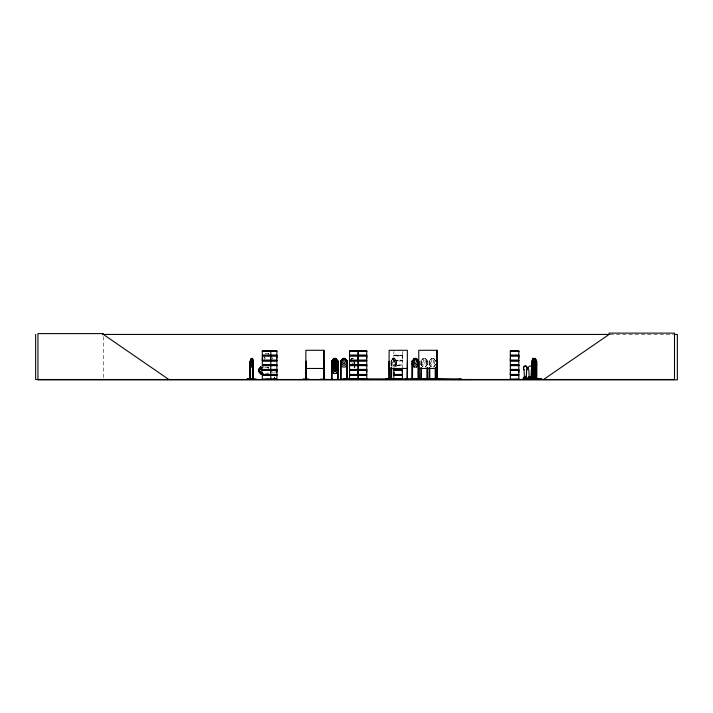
<?xml version="1.0" encoding="UTF-8"?>
<svg xmlns="http://www.w3.org/2000/svg" width="713" height="713" viewBox="0 0 713 713"><rect width="100%" height="100%" fill="white"/><g stroke="black" fill="none" stroke-linecap="round" stroke-linejoin="round"><path stroke-width="0.53" stroke-dasharray="3.56 2.67" d="M393.879 361.001L402.471 360.6L393.808 360.448L393.879 358.069M402.364 358.069L402.364 355.19L393.87 355.163L393.879 351.366M393.879 355.163L402.417 355.413M393.879 360.181L393.861 355.858L402.373 355.983L402.417 360.421M402.364 369.432L402.417 360.725M274.505 378.799L274.648 376.856M391.74 361.197L391.651 366.669M396.071 361.179L395.929 366.669M421.392 361.295L421.463 366.669M429.841 361.224L429.787 366.669M267.651 367.168L268.355 367.765L268.338 367.097M393.87 360.234L402.373 360.154M351.037 361.304L351.803 358.496M394.432 365.199L395.59 363.487L395.59 361.331L394.717 358.496L392.908 358.496L392.07 363.487L393.255 365.199L402.417 365.199M393.817 355.413L393.861 355.832M267.696 373.086L268.382 373.229L262.411 373.157M402.435 355.698L393.826 355.734M352.819 363.71L353.345 362.596M350.154 361.304L351.776 358.416M391.17 366.669L391.089 361.304L392.925 358.416L394.744 358.416L396.535 361.304L396.419 366.669M391.134 361.304L392.952 358.496M397.462 365.653L398.781 365.653M264.327 359.361L265.307 358.033L264.63 358.033A4.777 3.378 -90 0 1 264.746 356.794M271.751 359.361L272.794 358.033L272.125 358.033M425.296 366.99L427.533 364.156L427.604 361.304L425.331 358.416L423.023 358.416L420.75 361.304L420.75 364.183L423.023 367.061L425.331 367.061L427.604 364.183M433.629 366.99L435.857 364.156M435.937 364.183L433.664 367.061L431.356 367.061L429.083 364.183L429.083 361.304L431.356 358.416L433.664 358.416L435.937 361.304M268.355 367.694L262.411 367.712M426.953 361.295L427.515 361.331L427.515 366.669M610.159 334.45L672.947 334.45M351.723 358.416L353.363 358.416M351.75 358.496L353.336 358.496M425.296 358.496L423.059 358.496L421.944 361.331L421.944 363.487L423.442 365.199L424.93 365.199L426.401 363.487L426.401 361.331L425.296 358.496L427.533 361.331M433.629 358.496L431.392 358.496L430.269 361.331L430.269 363.487L431.766 365.199L433.263 365.199L434.734 363.487L434.734 361.331L433.629 358.496L435.857 361.331M352.249 358.871L352.819 358.871M402.373 361.001L393.87 361.001L393.879 367.543M391.642 361.295L391.018 361.331L391.018 366.669M429.725 361.295L429.173 361.331L429.173 366.669M421.463 361.331L420.848 361.331L420.848 366.669M396.428 364.156L394.699 367.061L392.881 367.061L391.089 364.183L392.925 367.061M402.364 364.913L393.879 364.913L393.888 365.644L402.364 365.653M273.079 372.961L273.141 372.961A1.515 1.176 -90 0 1 272.838 371.5M274.746 372.961L274.808 372.961A1.515 1.176 -90 0 0 275.111 371.5M274.14 377.801L274.746 377.801M426.927 361.099L426.9 366.669M268.141 367.765L268.168 367.097M429.155 364.156L431.392 366.99M420.822 364.156L423.059 366.99M394.699 358.416L396.535 361.304L395.786 361.331L395.786 366.669M351.803 362.596L352.302 363.71M402.373 355.163L402.373 351.117M396.268 361.331L396.268 366.669M354.878 361.304L354.824 364.156M354.824 364.53L354.824 367.739M354.655 364.53L354.655 367.739M354.397 362.391L354.397 365.6M354.227 364.53L354.227 367.739M354.103 361.331L354.103 363.487M268.4 353.131L268.4 355.145M268.382 367.168L268.4 369.432M103.403 336.643L103.403 378.398M264.024 358.033A5.722 4.046 -90 0 1 264.166 356.553M265.209 353.987A5.722 4.046 -90 0 1 266.047 353.078M266.314 353.898A4.777 3.378 -90 0 1 268.881 353.416M267.919 367.641L267.919 367.168L267.892 367.641M393.531 358.871L392.961 362.596L394.12 363.71L394.717 361.331L394.12 358.871L393.487 358.871M423.798 358.871L423.067 362.596L423.798 363.71L424.538 363.71L425.304 361.331L424.538 358.871L423.798 358.871M432.123 358.871L431.401 362.596L432.123 363.71L432.871 363.71L433.629 361.331L432.871 358.871L432.123 358.871"/><path stroke-width="1.07" d="M276.902 360.154L262.304 360.154L262.313 358.069M270.797 372.364L270.797 370.27L270.797 374.45M270.797 358.069L270.797 355.983L270.797 360.154M276.894 372.364L276.894 370.27M276.894 358.069L276.894 355.983M349.548 374.45L349.548 370.27L358.051 370.27L358.042 374.45L349.548 374.45L349.557 372.364M349.548 360.154L349.548 355.983L358.051 355.983L358.042 360.154L349.548 360.154L349.557 358.069M358.042 372.364L358.042 370.27M358.042 358.069L358.042 355.983M358.256 374.45L358.256 370.27L366.758 370.27L366.749 374.45L358.256 374.45L358.265 372.364M358.256 360.154L358.256 355.983L366.758 355.983L366.749 360.154L358.256 360.154L358.265 358.069M366.749 372.364L366.749 370.27M366.749 358.069L366.749 355.983M393.879 374.45L393.879 372.364M402.364 372.364L402.364 370.27L393.87 370.27L393.87 374.45L402.373 374.45L402.373 370.27M510.348 374.45L510.348 370.27L518.841 370.27L518.832 374.45L510.348 374.45L510.356 372.364M510.348 360.154L510.348 355.983L518.841 355.983L518.832 360.154L510.348 360.154L510.356 358.069M518.832 372.364L518.832 370.27M518.832 358.069L518.832 355.983M320.315 379.147L327.169 379.441M393.095 379.441L385.867 379.12L398.576 379.45M532.219 361.179L532.29 379.494M250.548 361.179L250.477 379.485M536.167 378.835L536.167 379.494L536.131 361.072L536.755 361.331L536.773 379.494L536.791 378.835M524.492 378.621L524.037 369.869A2.273 1.809 -90 0 1 524.037 366.651A2.273 1.809 -90 0 1 526.595 366.651A2.273 1.809 -90 0 1 526.595 369.869L526.221 378.621L524.411 378.621M526.31 378.621L526.684 369.869A2.273 1.809 -90 0 0 526.684 366.651A2.273 1.809 -90 0 0 524.117 366.651A2.273 1.809 -90 0 0 524.117 369.869L524.037 369.869M530.935 378.621L531.399 369.869A2.273 1.809 -90 0 0 531.399 366.651A2.273 1.809 -90 0 0 528.841 366.651A2.273 1.809 -90 0 0 528.841 369.869L529.215 378.621L531.025 378.621M331.616 361.331L332.294 361.108L332.16 379.494M346.848 361.224L346.661 379.494M411.945 361.331L412.622 361.108L412.497 379.494M336.509 367.578L335.876 367.65L334.852 365.822L333.212 367.667L334.468 365.421L333.265 363.238L334.878 364.976L336.438 363.247L335.253 365.404L336.607 367.453M524.438 377.56L525.401 377.222L524.697 377.569M524.536 377.382C524.608 377.632 525.214 376.883 524.884 377.56M524.358 377.346L524.554 377.4M529.634 377.498L530.124 377.293L529.064 377.4M525.356 377.373L524.625 377.4M530.115 377.222L529.064 377.329L530.133 377.293M262.241 379.441L276.911 379.325L276.894 375.288M393.843 379.485L393.87 375.288L402.373 375.288L402.373 379.316L393.826 379.334M510.294 379.459L518.85 379.316L518.832 375.288L510.348 375.288L510.348 379.316M251.644 358.871L251.297 362.596L252.001 363.71L252.357 361.331L251.573 358.871M534.099 360.511L534.866 358.871M528.823 379.485L539.527 379.441M535.017 379.485L535 361.331L534.447 361.331M251.288 358.496L250.753 363.487L251.475 365.199L252.188 365.199L252.892 363.487M534.509 361.108L534.492 379.494L535.187 378.959M256.306 379.441L247.019 379.129L256.279 379.494M252.839 379.459L252.892 361.331L252.357 358.496L251.226 358.496M252.99 379.441L253.026 378.835M308.863 379.441L302.927 379.45L308.898 379.494M308.881 379.129L302.954 379.156M388.897 379.405L389.155 350.288L407.337 350.288L407.426 379.45L405.234 379.12M418.549 379.485L418.638 361.331L416.437 358.416L414.128 358.416L411.856 361.304L411.784 379.45M418.718 379.147L410.421 379.12M418.736 379.405L418.789 350.288L436.962 350.288M529.492 377.239L529.509 377.569M529.501 377.337L529.714 377.489M529.991 379.156L530.525 379.485M349.548 379.316L349.548 375.288L358.051 375.288L358.051 379.316L347.579 379.405L357.293 379.441M334.566 365.216L333.844 367.676L334.566 370.065M393.104 379.156L385.867 379.156M531.978 379.485L531.969 361.304L532.914 358.416M531.907 361.304L532.932 358.496M536.497 379.494L536.604 361.304L535.311 358.416L532.852 358.416L533.814 367.061L534.821 364.183M533.877 367.061L534.795 364.156M529.42 377.569L530.133 377.435M250.129 379.494L250.12 361.304L251.27 358.416L252.375 358.416L253.463 361.304L253.4 364.183L252.375 367.061L251.208 367.061L250.218 364.156M252.313 367.061L253.365 364.156M267.322 379.236L267.767 379.468M333.836 358.496L332.713 361.331L332.713 363.487L334.21 365.199L335.707 365.199L337.178 363.487L337.178 361.331L336.073 358.496L333.836 358.496L331.598 361.331L331.483 379.441M333.836 361.375L332.713 364.209L332.713 366.375L334.21 368.086L335.707 368.086L337.178 366.375L337.178 364.209L336.073 361.375L333.836 361.375L331.598 364.209L333.8 367.061L336.108 367.061L338.381 364.183L336.108 361.304L335.315 358.871L334.566 358.871L333.844 361.331L333.844 362.596L334.566 363.71L335.315 363.71L336.073 361.331L333.8 361.304L331.527 364.183M333.836 364.851L332.713 367.676L332.713 369.842L334.21 371.553L335.707 371.553L337.178 369.842L337.178 367.676L336.073 364.851L338.301 367.676L338.381 370.537L336.108 373.416L333.8 373.416L331.527 370.537L333.836 373.345M342.891 358.496L341.768 361.331L341.768 363.487L343.274 365.199L344.762 365.199L346.233 363.487L346.233 361.331L345.128 358.496L342.891 358.496L340.654 361.331L341.286 361.322M346.776 361.295L347.347 361.331L347.347 379.494L347.418 378.835M335.315 370.065L336.073 368.942L335.315 365.216M265.869 379.289L271.207 379.289M273.507 379.476L274.059 379.485M274.906 379.485L275.476 379.485L274.995 379.378M523.761 379.316L523.057 379.494L523.235 378.015L524.581 378.015L524.581 378.959M525.953 378.015L525.811 379.485M529.206 379.2L529.296 378.015L527.959 378.015L527.976 379.334M528.092 379.476L528.681 379.476M530.677 378.015L530.677 379.2L530.115 379.334M534.358 378.959L534.509 379.476M534.358 379.2L535.098 379.459M539.073 378.959L539.099 379.334M539.251 379.494L539.705 379.459M541.122 379.485L541.657 379.485M541.586 379.468L541.791 378.959L528.164 378.959L528.164 378.015M331.527 361.304L333.8 358.416L336.108 358.416L338.381 361.304L338.381 367.07L336.108 369.949L333.8 369.949L331.527 367.07M331.527 367.65L333.8 364.771L336.108 364.771L338.381 367.65M336.073 373.345L338.301 370.51M416.401 366.99L418.638 364.156L416.437 367.061L414.128 367.061L411.856 364.183M260.744 366.954L258.65 369.227L258.65 371.535L260.744 373.808L262.785 373.808M389.111 379.441L389.084 378.835M543.609 379.494L609.062 334.45L609.062 333.123L674.507 333.123L674.507 379.494L35.65 379.494L35.65 334.45M523.583 379.494L523.226 379.2L541.8 379.316M534.714 379.494L534.821 361.304L533.814 358.416M340.511 379.45L340.582 361.304L342.855 358.416L345.163 358.416L347.436 361.304L347.436 364.183L345.163 367.061L342.855 367.061L340.582 364.183M358.238 365.029L366.767 365.199M358.256 379.316L358.265 375.288L366.758 375.288L366.758 379.316L358.238 379.485M337.721 361.295L338.292 361.331L338.22 379.494M418.032 361.295L418.62 361.331L416.401 358.496L414.164 358.496L413.041 361.331L413.041 363.487L414.547 365.199L416.036 365.199L417.506 363.487L417.506 361.331L416.401 358.496M102.565 334.45L609.401 334.45M674.008 334.45L677.35 334.45L677.35 379.877L37.949 379.877L37.949 333.595L103.403 333.595L103.403 334.45L168.847 379.494M262.304 350.948L276.911 350.948M349.539 350.948L358.06 350.948M358.247 350.948L366.767 350.948M510.339 350.948L518.85 350.948M262.304 351.117L276.911 351.117L276.894 355.145M262.313 351.366L276.894 351.366M349.557 351.366L358.042 351.366M358.265 351.366L366.749 351.366M510.356 351.366L518.832 351.366M276.902 355.145L262.304 355.145L262.304 351.117M262.25 355.43L276.956 355.43M349.495 355.43L366.821 355.43M510.285 355.43L518.904 355.43M262.25 355.689L276.956 355.689M349.495 355.689L366.821 355.689M510.285 355.689L518.904 355.689M535.294 358.496L532.869 358.496L532.397 363.487L533.021 365.199L533.645 365.199L534.26 363.487L533.796 358.496M262.25 360.448L276.956 360.448M349.495 360.448L366.821 360.448M510.285 360.448L518.904 360.448M262.25 360.707L276.956 360.707M349.495 360.707L366.821 360.707M510.285 360.707L518.904 360.707M253.115 361.072L253.088 379.494M250.12 361.304L250.325 379.441M536.604 361.304L535.249 358.416M250.513 361.331L249.96 361.331L249.96 379.494M252.857 361.331L253.463 361.304L252.313 358.416M305.868 361.331L306.376 361.331L306.376 379.494L306.412 378.835M389.146 361.331L389.458 379.494M407.337 361.331L406.989 379.494M418.789 361.331L419.057 379.494L419.128 378.835M534.376 363.71L535.231 362.596L534.803 358.871M531.907 364.183L532.914 367.061M536.604 364.183L535.249 367.061L532.852 367.061M276.894 364.913L262.313 364.913L262.304 361.001L276.902 361.001L276.902 365.02L262.286 365.199L276.911 365.199M358.042 364.913L349.557 364.913L349.557 361.001L358.051 361.001L358.051 365.02L349.539 365.029M358.265 364.913L366.749 364.913L366.758 361.001L358.256 361.001L358.256 365.02L366.767 365.029M518.832 364.913L510.356 364.913L510.356 361.001L518.841 361.001L518.841 365.02L510.303 365.19L518.85 365.199M349.539 365.243L358.06 365.243M534.171 365.199L535.026 365.199L535.864 363.487L535.231 358.496M262.304 365.386L276.911 365.386L276.894 369.432M262.313 365.653L276.894 365.653M349.557 365.653L358.042 365.653M358.265 365.653L366.749 365.653M510.356 365.653L518.832 365.653M263.231 367.097L260.272 367.097L260.272 367.712L262.411 367.712M262.286 368.158L260.762 368.158C257.758 368.3 257.821 372.427 260.762 372.623L262.286 372.623M305.868 368.461L324.041 368.461M389.164 368.461L407.337 368.461M418.789 368.461L436.962 368.461M262.304 369.432L276.902 369.432M393.87 369.432L402.373 369.432M262.25 369.726L276.956 369.726M349.495 369.726L366.821 369.726M393.808 369.726L402.426 369.726M510.285 369.726L518.904 369.726M333.836 369.878L336.073 369.878M262.25 369.985L276.956 369.985M349.495 369.985L366.821 369.985M393.808 369.985L402.426 369.985M510.285 369.985L518.904 369.985M262.304 370.27L276.902 370.27L276.894 374.45M262.411 373.157L260.272 373.157L260.272 373.772L263.231 373.772M262.304 374.45L276.902 374.45M262.25 374.735L276.956 374.735M349.495 374.735L366.821 374.735M393.808 374.735L402.426 374.735M510.285 374.735L518.904 374.735M262.25 374.993L276.956 374.993M349.495 374.993L366.821 374.993M393.808 374.993L402.426 374.993M510.285 374.993L518.904 374.993M276.902 375.288L262.304 375.288L262.304 379.316M524.18 376.972L525.116 376.972L525.116 378.959L525.009 376.972M530.383 378.772L530.846 378.772M535.098 378.772L536.604 378.772M250.513 378.835L249.898 378.835L249.924 379.494M252.803 378.835L253.418 378.835M305.806 378.835L306.43 378.835M323.533 378.835L324.299 378.835M331.545 378.835L332.303 378.835L332.303 379.494M337.606 378.835L338.363 378.835L338.363 379.494M340.609 378.835L341.358 378.835L341.358 379.494M272.945 379.129L275.227 379.129M341.358 379.022L346.661 379.022M365.011 379.12L367.284 379.12M367.756 379.12L368.184 379.494M408.362 379.12L407.925 379.494M421.535 379.022L426.829 379.022M429.859 379.022L451.382 379.494M247.01 379.156L256.306 379.156M262.313 379.2L276.894 379.2M347.579 379.156L358.042 379.2M358.265 379.2L366.749 379.2M393.879 379.2L402.364 379.2M510.356 379.2L518.832 379.2M523.199 379.334L541.827 379.334M341.26 361.099L341.224 379.494M337.704 361.099L337.606 379.494M436.008 379.45L435.919 378.835M531.845 379.441L531.8 378.015L530.463 378.015L530.463 378.959M411.927 364.156L414.164 366.99M345.128 358.496L347.365 361.331M437.167 379.459L437.14 378.835M536.399 363.461L536.363 379.494M534.688 378.835L534.688 379.494M533.93 378.959L533.894 379.494M533.306 366.669L533.342 379.494M533.11 366.669L533.146 379.494M532.95 366.669L533.048 379.494M532.914 378.835L532.771 379.494L532.763 366.669M532.477 364.53L532.504 379.494M532.165 378.835L532.165 379.494M531.595 378.015L531.595 378.959M529.83 378.959L529.83 376.972L528.903 376.972L528.903 378.959M529.732 376.972L529.732 378.959M529.082 378.015L529.082 379.2M529.001 376.972L529.001 378.959M527.085 379.2L527.085 378.015L525.748 378.015L525.748 378.959M526.871 378.015L526.871 378.959L523.449 378.959L523.449 378.015M524.367 378.015L524.367 379.2M524.278 376.972L524.18 378.959M472.523 379.494L472.068 379.494M471.391 379.494L470.936 379.494M470.286 379.494L463.486 379.494M462.844 379.494L462.389 379.494M462.042 379.494L451.685 379.494M461.32 379.494L461.32 378.933L343.737 378.933L343.737 379.494M460.143 379.12L459.992 378.933M437.274 379.494L437.283 361.331L436.65 361.331L436.65 379.494M437.042 350.288L436.989 379.494M436.837 350.288L436.828 379.494M436.802 378.835L436.668 379.494M435.848 367.739L435.83 379.494M435.233 367.739L435.197 379.494M435.162 378.835L435.073 379.494M429.859 378.835L429.859 379.494L429.787 367.739M429.244 378.835L429.244 379.494M429.173 367.739L429.101 379.494M427.515 367.739L427.586 379.494M427.444 378.835L427.444 379.494M426.9 367.739L426.9 379.494M426.829 378.835L426.829 379.494M421.535 378.835L421.535 379.494M421.463 367.739L421.392 379.494M420.92 378.835L420.92 379.494M420.848 367.739L420.777 379.494M419.547 378.933L419.547 379.494M417.961 361.09L418.005 379.494M417.934 378.835L417.934 379.494M412.631 378.835L412.631 379.494M412.016 378.835L412.025 379.494M405.92 378.933L405.92 379.494M396.401 378.835L396.419 379.494M396.33 378.835L396.268 379.494M396.196 378.835L396.17 379.494M396.009 378.835L396.036 379.494M395.929 378.835L395.875 379.494M395.795 378.835L395.733 379.494M391.704 378.835L391.704 379.494M391.651 367.739L391.562 379.494M391.428 378.835L391.401 379.494M391.241 378.835L391.268 379.494M391.17 367.739L391.17 379.494M391.018 367.739L391.036 379.494M389.387 361.331L389.387 379.494M364.396 379.494L362.641 379.494M354.869 378.835L354.824 379.494L354.7 378.835M354.575 378.835L354.655 379.494M354.397 378.835L354.495 379.494M354.227 378.835L354.352 379.494M354.174 379.022L354.174 379.494M350.68 379.022L350.68 379.494M350.636 378.835L350.511 379.494M350.368 378.835L350.386 379.494M350.315 378.835L350.288 379.494M350.163 378.835L350.065 379.494L350.038 378.835M346.803 378.835L346.803 379.494M345.065 378.933L345.065 379.494M340.743 378.835L340.743 379.494M337.891 379.494L332.026 379.494M337.748 378.835L337.784 379.494M331.688 378.835L331.688 379.494M324.246 379.494L324.246 361.331L323.595 361.331L323.604 379.494M324.076 378.835L324.076 379.494M323.969 379.494L324.041 350.288L305.868 350.288L305.832 379.494M323.836 350.288L323.845 379.494M323.738 361.331L323.702 379.494M306.171 361.331L306.207 379.494M306.073 361.331L306.073 379.494M276.894 360.154L276.902 355.983L262.304 355.983L262.304 360.154M270.806 351.117L270.797 355.145M270.797 361.001L270.806 365.02M270.806 365.413L270.797 369.432M270.806 375.288L270.806 379.316M260.432 367.097L260.432 367.712M260.432 373.157L260.432 373.772M253.382 378.835L253.391 379.494L253.356 361.331M433.54 379.405L440.563 379.12L433.549 379.494M533.172 358.871C531.782 365.805 535.311 363.782 533.172 358.871M334.566 361.749L333.844 365.475L334.566 366.598L335.315 366.598L336.073 364.209L335.315 361.749L334.566 361.749M343.621 358.871L342.9 362.596L343.621 363.71L344.37 363.71L345.128 361.331L344.37 358.871L343.621 358.871M414.895 358.871L414.173 362.596L414.895 363.71L415.643 363.71L416.401 361.331L415.643 358.871L414.895 358.871M262.446 370.76L260.762 371.491L259.024 370.76L259.024 370.02L261.653 369.263L262.446 370.76M358.06 351.117L349.539 351.117L349.557 355.145L358.051 355.145L358.051 351.117M366.767 351.117L358.247 351.099L358.265 355.145L366.758 355.145L366.758 351.117M518.85 351.099L510.339 351.117L510.356 355.145L518.841 355.145L518.841 351.117M358.06 365.413L349.539 365.395L349.557 369.432L358.051 369.432L358.051 365.413M366.767 365.395L358.247 365.386L358.265 369.432L366.758 369.432L366.758 365.413M518.85 365.395L510.339 365.395L510.356 369.432L518.841 369.432L518.841 365.413"/></g></svg>
